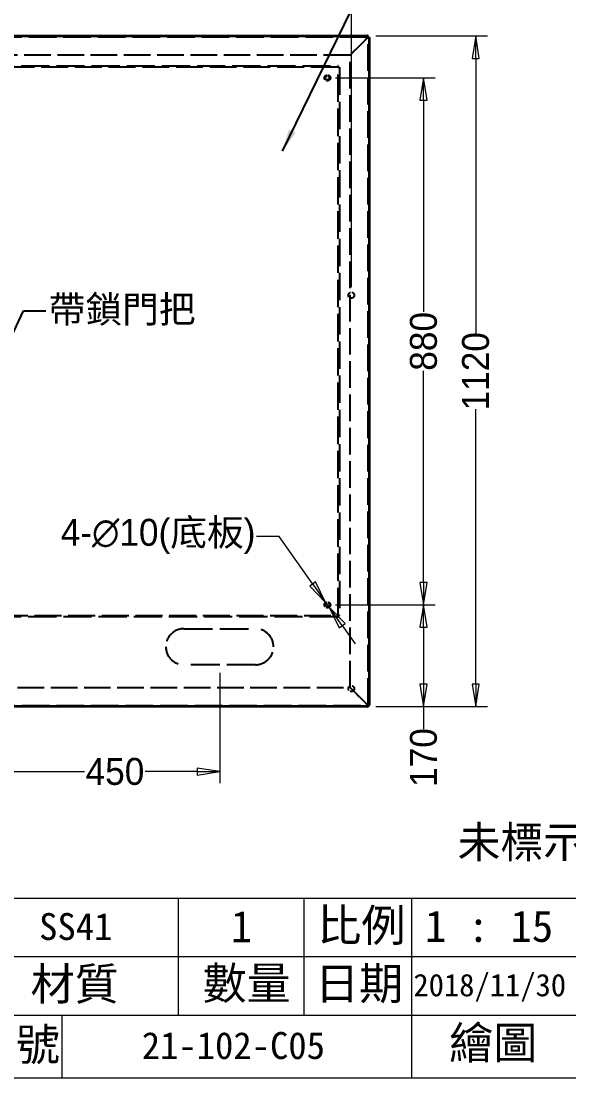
# Model space of a CAD drawing. Header units: millimetres. Extents: x 150 to 4305, y 150 to 3000.
# Drawn here: x 2482 to 3398, y 153 to 1918 of the extents above; entities that cross this region are included whole.
import ezdxf

# ---------------------------------------------------------------- set-up
doc = ezdxf.new("R2010")
doc.units = ezdxf.units.MM
doc.header["$LTSCALE"] = 15
doc.linetypes.add('DASHED', pattern=[0.2067, 0.1654, -0.0413])
for name, color, linetype, lineweight in [('可見 (ISO)', 7, 'Continuous', 35), ('圖框層', 7, 'Continuous', 20), ('標註 (ISO)', 7, 'Continuous', 20), ('標題 (ISO)', 7, 'Continuous', 40), ('符號 (ISO)', 7, 'Continuous', 25), ('隱藏 (ISO)', 7, 'DASHED', 25)]:
    doc.layers.add(name, color=color, linetype=linetype, lineweight=lineweight)
doc.styles.add('STSL_56', font='')
doc.styles.add('文字型式124', font='')
doc.styles.add('文字型式61', font='')
doc.styles.add('文字型式65', font='')
doc.styles.add('文字型式85', font='')
doc.styles.add('文字型式88', font='')
doc.styles.add('註記文字 (JIS)', font='')
doc.styles.get('STSL_56').set_extended_font_data('DFKai-SB')
doc.styles.get('文字型式124').set_extended_font_data('DFKai-SB')
doc.styles.get('文字型式61').set_extended_font_data('DFKai-SB')
doc.styles.get('文字型式65').set_extended_font_data('DFKai-SB')
doc.styles.get('文字型式85').set_extended_font_data('DFKai-SB')
doc.styles.get('文字型式88').set_extended_font_data('DFKai-SB')
doc.styles.get('註記文字 (JIS)').set_extended_font_data('PMingLiU')
doc.dimstyles.new('預設 (JIS)', dxfattribs={"dimscale": 15, "dimtxt": 3, "dimasz": 2.5, "dimexe": 1.3, "dimexo": 0.9, "dimgap": 0.3, "dimtad": 0, "dimtoh": 1, "dimrnd": 1e-08, "dimdsep": 46, "dimtxsty": '註記文字 (JIS)', "dimblk": 'Filled-1', "dimcen": 0.09, "dimdle": 10, "dimclrd": 256, "dimclre": 256, "dimclrt": 256, "dimadec": 0, "dimazin": 2, "dimtfac": 0.933333, "dimtmove": 0, "dimatfit": 3, "dimfxl": 0, "dimtolj": 1, "dimlwd": -1, "dimlwe": -1, "dimarcsym": 0})
doc.dimstyles.new('預設 (JIS)$7', dxfattribs={"dimscale": 15, "dimtxt": 3, "dimasz": 2.5, "dimexe": 1.3, "dimexo": 0.9, "dimgap": 0.3, "dimtad": 0, "dimtoh": 1, "dimrnd": 1e-08, "dimdsep": 46, "dimtxsty": '註記文字 (JIS)', "dimblk": 'Filled-1', "dimcen": 0.09, "dimdle": 10, "dimclrd": 256, "dimclre": 256, "dimclrt": 256, "dimadec": 0, "dimazin": 2, "dimtfac": 0.933333, "dimtmove": 0, "dimatfit": 3, "dimfxl": 0, "dimtolj": 1, "dimlwd": -1, "dimlwe": -1, "dimarcsym": 0})

# ---------------------------------------------------------------- blocks, each defined once
blk = doc.blocks.new('標題欄框 ISO')
at = {"layer": '圖框層', "color": 7}
for p, q in [((85.95, 35.03), (362.95, 35.03)), ((258.95, 22.03), (258.95, 35.03)), ((272.95, 22.03), (272.95, 35.03)), ((284.95, 15.04), (284.95, 35.03)), ((202.95, 28.53), (362.95, 28.53)), ((202.95, 22.03), (362.95, 22.03)), ((246.01, 15.04), (246.01, 22.03)), ((85.95, 15.03), (362.95, 15.03))]:
    blk.add_line(p, q, dxfattribs=at)
at = {"layer": '圖框層', "color": 7, "style": 'STSL_56'}
for s, p in [('比例', (274.43, 30.23)), ('材質', (242.49, 23.69)), ('數量', (261.65, 23.77)), ('日期', (274.18, 23.74)), ('繪圖', (289.12, 17.14)), ('圖號', (235.95, 16.94))]:
    blk.add_text(s, height=3.599, dxfattribs=at).set_placement(p)
at = {"layer": '標題 (ISO)'}
for tag, p, height, style in [('描述_001', (86.64, 197.62), 4, '文字型式65'), ('授權者_001', (290.05, 39.53), 3.5, '文字型式85'), ('狀態_001', (264.8, 30.13), 3.5, '文字型式85'), ('視圖比例_001', (286.42, 30.17), 3.5, '文字型式85'), ('材料_001', (243.45, 30.38), 3, '文字型式61'), ('主題_001', (147.63, 28.83), 3.3, '文字型式124'), ('建立日期_001', (285.14, 24.12), 2.5, '文字型式88'), ('標題_001', (217.53, 16.9), 3.5, '文字型式85'), ('零件號碼_001', (254.88, 17.13), 3, '文字型式61'), ('工程師_001', (305.23, 17.01), 3.5, '文字型式85'), ('設計師_001', (345.23, 17.01), 3.5, '文字型式85')]:
    blk.add_attdef(tag, p, '', height=height, dxfattribs=dict(at, style=style))
blk = doc.blocks.new('Filled-1')
at = {"color": 0}
for p, q in [((0, 0), (-1, 0.16)), ((-1, 0.16), (-1, -0.16)), ((-1, 0), (0, 0)), ((-1, -0.16), (0, 0))]:
    blk.add_line(p, q, dxfattribs=at)
at = {"color": 0, "flags": 128}
blk.add_lwpolyline([(-1, -0.16), (0, 0)], dxfattribs=at)
at = {"color": 0}
blk.add_solid([(-1, -0.16), (0, 0), (-1, 0.16), (-1, -0.16)], dxfattribs=at)
blk = doc.blocks.new('*D24')
at = {"layer": 'Defpoints', "color": 0}
for p in [(3061.3, 1893.3), (3241.9, 1893.3), (3061.3, 773.3)]:
    blk.add_point(p, dxfattribs=at)
at = {"layer": '標註 (ISO)'}
for p, q in [((3074.8, 1893.3), (3261.4, 1893.3)), ((3241.9, 1855.8), (3241.9, 1396.5)), ((3241.9, 810.8), (3241.9, 1270.1)), ((3074.8, 773.3), (3261.4, 773.3))]:
    blk.add_line(p, q, dxfattribs=at)
at = {"layer": '標註 (ISO)', "xscale": 37.5, "yscale": 37.5, "zscale": 37.5}
for p, rotation in [((3241.9, 1893.3), 90), ((3241.9, 773.3), 270)]:
    blk.add_blockref('Filled-1', p, dxfattribs=dict(at, rotation=rotation))
at = {"layer": '標註 (ISO)', "insert": (3241.9, 1333.3), "char_height": 45, "attachment_point": 5, "rotation": 90, "style": '註記文字 (JIS)'}
blk.add_mtext('\\A1;1120', dxfattribs=at)
blk = doc.blocks.new('*D27')
at = {"layer": 'Defpoints', "color": 0}
for p in [(2364.1, 843.3), (2814.1, 843.3), (2814.1, 664.8)]:
    blk.add_point(p, dxfattribs=at)
at = {"layer": '標註 (ISO)'}
for p, q in [((2364.1, 829.8), (2364.1, 645.3)), ((2814.1, 829.8), (2814.1, 645.3)), ((2401.6, 664.8), (2588.5, 664.8)), ((2776.6, 664.8), (2689.7, 664.8))]:
    blk.add_line(p, q, dxfattribs=at)
at = {"layer": '標註 (ISO)', "xscale": 37.5, "yscale": 37.5, "zscale": 37.5, "rotation": 180}
blk.add_blockref('Filled-1', (2364.1, 664.8), dxfattribs=at)
at = {"layer": '標註 (ISO)', "xscale": 37.5, "yscale": 37.5, "zscale": 37.5}
blk.add_blockref('Filled-1', (2814.1, 664.8), dxfattribs=at)
at = {"layer": '標註 (ISO)', "insert": (2639.1, 664.8), "char_height": 45, "attachment_point": 5, "style": '註記文字 (JIS)'}
blk.add_mtext('\\A1;450', dxfattribs=at)
blk = doc.blocks.new('*D42')
at = {"layer": 'Defpoints', "color": 0}
for p in [(2994.1, 943.3), (3154.8, 943.3), (3061.3, 773.3)]:
    blk.add_point(p, dxfattribs=at)
at = {"layer": '標註 (ISO)'}
for p, q in [((3007.6, 943.3), (3174.3, 943.3)), ((3154.8, 905.8), (3154.8, 810.8)), ((3074.8, 773.3), (3174.3, 773.3)), ((3154.8, 773.3), (3154.8, 735.8))]:
    blk.add_line(p, q, dxfattribs=at)
at = {"layer": '標註 (ISO)', "xscale": 37.5, "yscale": 37.5, "zscale": 37.5}
for p, rotation in [((3154.8, 943.3), 90), ((3154.8, 773.3), 270)]:
    blk.add_blockref('Filled-1', p, dxfattribs=dict(at, rotation=rotation))
at = {"layer": '標註 (ISO)', "insert": (3154.8, 688.3), "char_height": 45, "attachment_point": 5, "rotation": 90, "style": '註記文字 (JIS)'}
blk.add_mtext('\\A1;170', dxfattribs=at)
blk = doc.blocks.new('*D43')
at = {"layer": 'Defpoints', "color": 0}
for p in [(2994.1, 1823.3), (3154.8, 1823.3), (2994.1, 943.3)]:
    blk.add_point(p, dxfattribs=at)
at = {"layer": '標註 (ISO)'}
for p, q in [((3007.6, 1823.3), (3174.3, 1823.3)), ((3154.8, 1785.8), (3154.8, 1432.4)), ((3154.8, 980.8), (3154.8, 1334.2)), ((3007.6, 943.3), (3174.3, 943.3))]:
    blk.add_line(p, q, dxfattribs=at)
at = {"layer": '標註 (ISO)', "xscale": 37.5, "yscale": 37.5, "zscale": 37.5}
for p, rotation in [((3154.8, 1823.3), 90), ((3154.8, 943.3), 270)]:
    blk.add_blockref('Filled-1', p, dxfattribs=dict(at, rotation=rotation))
at = {"layer": '標註 (ISO)', "insert": (3154.8, 1383.3), "char_height": 45, "attachment_point": 5, "rotation": 90, "style": '註記文字 (JIS)'}
blk.add_mtext('\\A1;880', dxfattribs=at)
blk = doc.blocks.new('*D44')
at = {"layer": 'Defpoints', "color": 0}
for p in [(2991.2, 947.4), (2997, 939.2)]:
    blk.add_point(p, dxfattribs=at)
at = {"layer": '標註 (ISO)'}
for p, q in [((2913.4, 1057.6), (2875.9, 1057.6)), ((2969.6, 978), (2913.4, 1057.6)), ((2997, 939.2), (2991.2, 947.4)), ((3018.6, 908.6), (3040.3, 878))]:
    blk.add_line(p, q, dxfattribs=at)
at = {"layer": '標註 (ISO)', "xscale": 37.5, "yscale": 37.5, "zscale": 37.5}
for p, rotation in [((2991.2, 947.4), 305.2365512846583), ((2997, 939.2), 125.2365512846582)]:
    blk.add_blockref('Filled-1', p, dxfattribs=dict(at, rotation=rotation))
at = {"layer": '標註 (ISO)', "insert": (2711.2, 1057.6), "char_height": 45, "attachment_point": 5, "style": '註記文字 (JIS)'}
blk.add_mtext('\\A1;\\f新細明體|b0|i0;\\H45.0000;4-∅10(底板)', dxfattribs=at)
blk = doc.blocks.new('*D45')
at = {"layer": 'Defpoints', "color": 0}
for p in [(3034.1, 2039.9), (1694.1, 1460.3), (3034.1, 1460.3)]:
    blk.add_point(p, dxfattribs=at)
at = {"layer": '標註 (ISO)'}
for p, q in [((1694.1, 1473.8), (1694.1, 2059.4)), ((3034.1, 1473.8), (3034.1, 2059.4)), ((1731.6, 2039.9), (2300.9, 2039.9)), ((2996.6, 2039.9), (2427.3, 2039.9))]:
    blk.add_line(p, q, dxfattribs=at)
at = {"layer": '標註 (ISO)', "xscale": 37.5, "yscale": 37.5, "zscale": 37.5, "rotation": 180}
blk.add_blockref('Filled-1', (1694.1, 2039.9), dxfattribs=at)
at = {"layer": '標註 (ISO)', "xscale": 37.5, "yscale": 37.5, "zscale": 37.5}
blk.add_blockref('Filled-1', (3034.1, 2039.9), dxfattribs=at)
at = {"layer": '標註 (ISO)', "insert": (2364.1, 2039.9), "char_height": 45, "attachment_point": 5, "style": '註記文字 (JIS)'}
blk.add_mtext('\\A1;1340', dxfattribs=at)
blk = doc.blocks.new('*D49')
at = {"layer": 'Defpoints', "color": 0}
for p in [(3034.1, 1970.3), (2364.1, 1460.3), (3034.1, 1460.3)]:
    blk.add_point(p, dxfattribs=at)
at = {"layer": '標註 (ISO)'}
for p, q in [((2364.1, 1473.8), (2364.1, 1989.8)), ((3034.1, 1473.8), (3034.1, 1989.8)), ((2401.6, 1970.3), (2649.3, 1970.3)), ((2996.6, 1970.3), (2748.9, 1970.3))]:
    blk.add_line(p, q, dxfattribs=at)
at = {"layer": '標註 (ISO)', "xscale": 37.5, "yscale": 37.5, "zscale": 37.5, "rotation": 180}
blk.add_blockref('Filled-1', (2364.1, 1970.3), dxfattribs=at)
at = {"layer": '標註 (ISO)', "xscale": 37.5, "yscale": 37.5, "zscale": 37.5}
blk.add_blockref('Filled-1', (3034.1, 1970.3), dxfattribs=at)
at = {"layer": '標註 (ISO)', "insert": (2699.1, 1970.3), "char_height": 45, "attachment_point": 5, "style": '註記文字 (JIS)'}
blk.add_mtext('\\A1;670', dxfattribs=at)

msp = doc.modelspace()

# ---------------------------------------------------------------- linework, layer by layer
at = {"layer": '可見 (ISO)'}
for p, q in [((2367.8962, 1893.3001), (3061.2962, 1893.3001)), ((3061.2962, 1890.5001), (3061.2962, 1893.3001)), ((3062.0255, 1893.3001), (3061.2962, 1893.3001)), ((3061.2962, 1891.3001), (3062.0255, 1891.3001)), ((3062.0255, 1891.3001), (3061.2962, 1890.5708)), ((3061.454, 1891.2999), (3061.2962, 1890.7475)), ((3064.0962, 1890.5001), (3061.2962, 1890.5001)), ((3062.0962, 1891.2294), (3061.3669, 1890.5001)), ((3061.5433, 1890.5), (3062.0937, 1890.6573)), ((3062.0255, 1891.3001), (3062.0255, 1893.3001)), ((3062.0962, 1890.5001), (3062.0962, 1891.2294)), ((3062.0962, 1891.2294), (3064.0962, 1891.2294)), ((3064.0962, 1890.5001), (3064.0962, 1891.2294)), ((3064.0962, 1890.5001), (3064.0962, 776.1001)), ((3061.2962, 773.3001), (2367.8962, 773.3001)), ((3061.2961, 775.8529), (3061.4533, 775.3026)), ((3061.2962, 776.1001), (3064.0962, 776.1001)), ((3061.2962, 773.3001), (3061.2962, 776.1001)), ((3062.0255, 775.3001), (3061.2962, 776.0294)), ((3061.2962, 775.3001), (3062.0255, 775.3001)), ((3061.2962, 773.3001), (3062.0255, 773.3001)), ((3062.0962, 775.3708), (3061.3669, 776.1001)), ((3062.096, 775.9423), (3061.5436, 776.1001)), ((3062.0255, 775.3001), (3062.0255, 773.3001)), ((3062.0962, 776.1001), (3062.0962, 775.3708)), ((3062.0962, 775.3708), (3064.0962, 775.3708)), ((3064.0962, 775.3708), (3064.0962, 776.1001))]:
    msp.add_line(p, q, dxfattribs=at)
at = {"layer": '隱藏 (ISO)', "ltscale": 18.63678}
for p, q in [((3061.2962, 1891.3001), (2367.8962, 1891.3001)), ((2367.8962, 775.3001), (3061.2962, 775.3001))]:
    msp.add_line(p, q, dxfattribs=at)
at = {"layer": '隱藏 (ISO)', "ltscale": 5.243534}
for p, q in [((3061.2255, 1890.5001), (3032.0255, 1861.3001)), ((3032.0962, 1861.2294), (3061.2962, 1890.4294)), ((3032.0255, 805.3001), (3061.2255, 776.1001)), ((3061.2962, 776.1708), (3032.0962, 805.3708))]:
    msp.add_line(p, q, dxfattribs=at)
at = {"layer": '隱藏 (ISO)', "ltscale": 0.032619}
for p, q in [((3061.2962, 1890.7475), (3061.2255, 1890.5001)), ((3061.5436, 776.1001), (3061.2962, 776.1708))]:
    msp.add_line(p, q, dxfattribs=at)
at = {"layer": '隱藏 (ISO)', "ltscale": 0.012606}
for p, q in [((3061.2962, 1890.5708), (3061.2255, 1890.5001)), ((3061.3669, 1890.5001), (3061.2962, 1890.4294)), ((3061.2962, 776.0294), (3061.2255, 776.1001)), ((3061.3669, 776.1001), (3061.2962, 776.1708))]:
    msp.add_line(p, q, dxfattribs=at)
at = {"layer": '隱藏 (ISO)', "ltscale": 0.032584}
for p, q in [((3061.2962, 1890.4294), (3061.5433, 1890.5)), ((3061.2255, 776.1001), (3061.2961, 775.8529))]:
    msp.add_line(p, q, dxfattribs=at)
at = {"layer": '隱藏 (ISO)', "ltscale": 0.461976}
for p, q in [((3062.0255, 1893.3001), (3061.454, 1891.2999)), ((3064.0962, 775.3708), (3062.096, 775.9423))]:
    msp.add_line(p, q, dxfattribs=at)
at = {"layer": '隱藏 (ISO)', "ltscale": 0.462211}
for p, q in [((3062.0937, 1890.6573), (3064.0962, 1891.2294)), ((3061.4533, 775.3026), (3062.0255, 773.3001))]:
    msp.add_line(p, q, dxfattribs=at)
at = {"layer": '隱藏 (ISO)', "ltscale": 17.971294}
msp.add_line((3062.0962, 776.1001), (3062.0962, 1890.5001), dxfattribs=at)
at = {"layer": '隱藏 (ISO)', "ltscale": 17.925316}
for p, q in [((3032.0255, 1861.3001), (2365.0962, 1861.3001)), ((2365.0962, 805.3001), (3032.0255, 805.3001))]:
    msp.add_line(p, q, dxfattribs=at)
at = {"layer": '隱藏 (ISO)', "ltscale": 17.923401}
msp.add_line((3032.0962, 805.3708), (3032.0962, 1861.2294), dxfattribs=at)
at = {"layer": '隱藏 (ISO)', "ltscale": 18.15135}
for p, q in [((3011.2962, 1841.3001), (1716.8962, 1841.3001)), ((1716.8962, 925.3001), (3011.2962, 925.3001))]:
    msp.add_line(p, q, dxfattribs=at)
at = {"layer": '隱藏 (ISO)', "ltscale": 18.94709}
for p, q in [((2365.0962, 1843.3001), (3011.2962, 1843.3001)), ((3011.2962, 923.3001), (2365.0962, 923.3001))]:
    msp.add_line(p, q, dxfattribs=at)
at = {"layer": '隱藏 (ISO)', "ltscale": 0.558386}
for p, q in [((3011.2962, 1840.5001), (3011.2962, 1843.3001)), ((3014.0962, 1840.5001), (3011.2962, 1840.5001)), ((3011.2962, 923.3001), (3011.2962, 926.1001)), ((3011.2962, 926.1001), (3014.0962, 926.1001))]:
    msp.add_line(p, q, dxfattribs=at)
at = {"layer": '隱藏 (ISO)', "ltscale": 0.092505}
for p, q in [((3012.0255, 1843.3001), (3011.2962, 1843.3001)), ((3011.2962, 1841.3001), (3012.0255, 1841.3001)), ((3012.0962, 1840.5001), (3012.0962, 1841.2294)), ((3014.0962, 1840.5001), (3014.0962, 1841.2294)), ((3011.2962, 925.3001), (3012.0255, 925.3001)), ((3011.2962, 923.3001), (3012.0255, 923.3001)), ((3012.0962, 926.1001), (3012.0962, 925.3708)), ((3014.0962, 925.3708), (3014.0962, 926.1001))]:
    msp.add_line(p, q, dxfattribs=at)
at = {"layer": '隱藏 (ISO)', "ltscale": 0.25386}
for p, q in [((3012.0255, 1841.3001), (3012.0255, 1843.3001)), ((3012.0962, 1841.2294), (3014.0962, 1841.2294)), ((3012.0255, 925.3001), (3012.0255, 923.3001)), ((3012.0962, 925.3708), (3014.0962, 925.3708)), ((3064.0962, 903.8001), (3062.0962, 903.8001)), ((3064.0962, 898.7084), (3062.0962, 898.7084)), ((3064.0962, 887.8918), (3062.0962, 887.8918)), ((3064.0962, 882.8001), (3062.0962, 882.8001)), ((3064.0962, 851.8001), (3062.0962, 851.8001)), ((3062.0962, 851.3671), (3064.0962, 851.3671)), ((3064.0962, 851.3001), (3062.0962, 851.3001)), ((3062.0962, 847.2331), (3064.0962, 847.2331)), ((3062.0962, 846.8001), (3064.0962, 846.8001)), ((3064.0962, 819.8001), (3062.0962, 819.8001)), ((3062.0962, 819.3671), (3064.0962, 819.3671)), ((3064.0962, 815.3001), (3062.0962, 815.3001)), ((3062.0962, 815.2331), (3064.0962, 815.2331)), ((3062.0962, 814.8001), (3064.0962, 814.8001))]:
    msp.add_line(p, q, dxfattribs=at)
at = {"layer": '隱藏 (ISO)', "ltscale": 18.43251}
for p, q in [((3012.0962, 926.1001), (3012.0962, 1840.5001)), ((3014.0962, 1840.5001), (3014.0962, 926.1001))]:
    msp.add_line(p, q, dxfattribs=at)
at = {"layer": '隱藏 (ISO)', "ltscale": 19.351717}
for p, q in [((2754.0962, 903.3001), (2874.0962, 903.3001)), ((2874.0962, 843.3001), (2754.0962, 843.3001))]:
    msp.add_line(p, q, dxfattribs=at)
at = {"layer": '隱藏 (ISO)', "ltscale": 3.989087}
for centre in [(2994.0962, 1823.3001), (3034.0962, 1460.3001), (2994.0962, 943.3001), (3034.0962, 803.3001)]:
    msp.add_circle(centre, 5, dxfattribs=at)
at = {"layer": '隱藏 (ISO)', "ltscale": 3.19125}
for centre in [(2994.0962, 1823.3001), (2994.0962, 943.3001)]:
    msp.add_circle(centre, 4, dxfattribs=at)
at = {"layer": '隱藏 (ISO)', "ltscale": 2.597659}
for centre in [(2994.0962, 1823.3001), (2994.0962, 943.3001)]:
    msp.add_circle(centre, 3.256, dxfattribs=at)
at = {"layer": '隱藏 (ISO)', "ltscale": 15.198803}
for centre, start, end in [((2754.0962, 873.3001), 90, 270), ((2874.0962, 873.3001), 270, 90)]:
    msp.add_arc(centre, 30, start, end, dxfattribs=at)

# ---------------------------------------------------------------- block references
ref = msp.add_blockref('標題欄框 ISO', (-1139.2195, -72.164), dxfattribs=dict(xscale=15, yscale=15, zscale=15))
ref.add_attrib('建立日期_001', '2018/11/30', (3137.8162, 289.577), dxfattribs={"layer": '標題 (ISO)', "height": 37.5, "style": '文字型式88'})
ref.add_attrib('零件號碼_001', '21-102-C05', (2683.9592, 184.8515), dxfattribs={"layer": '標題 (ISO)', "height": 44.99319, "style": '文字型式61'})
ref.add_attrib('材料_001', 'SS41', (2512.4661, 383.5788), dxfattribs={"layer": '標題 (ISO)', "height": 44.99319, "style": '文字型式61'})
ref.add_attrib('視圖比例_001', '1 : 15', (3157.1307, 380.4008), dxfattribs={"layer": '標題 (ISO)', "height": 52.5, "style": '文字型式85'})
ref.add_attrib('狀態_001', '1', (2832.7402, 379.7842), dxfattribs={"layer": '標題 (ISO)', "height": 52.5, "style": '文字型式85'})
ref.add_attrib('授權者_001', '未標示倒角處皆倒0.5C', (3211.5539, 520.8546), dxfattribs={"layer": '標題 (ISO)', "height": 52.499999, "style": '文字型式85'})

# ---------------------------------------------------------------- texts
at = {"layer": '符號 (ISO)', "insert": (2528.3029, 1434.3464), "char_height": 45.000002, "width": 250.434798, "attachment_point": 4, "style": '註記文字 (JIS)'}
msp.add_mtext('\\f新細明體|b0|i0;帶鎖門把', dxfattribs=at)

# ---------------------------------------------------------------- dimensions: what is measured, and where the dimension line sits
at = {"layer": '標註 (ISO)'}
for base, p1, p2, angle, override, picture, middle in [((3034.0962, 2039.9407), (1694.0962, 1460.3001), (3034.0962, 1460.3001), 180, {"dimgap": 0.3, "dimtoh": 0, "dimdec": 2, "dimtol": 0, "dimlim": 0, "dimtp": 0, "dimtm": 0, "dimtdec": 2, "dimtofl": 0, "dimatfit": 1}, '*D45', (2364.0962, 2039.9407)), ((3034.0962, 1970.3001), (2364.0962, 1460.3001), (3034.0962, 1460.3001), 180, {"dimgap": 0.3, "dimtoh": 0, "dimdec": 2, "dimtol": 0, "dimlim": 0, "dimtp": 0, "dimtm": 0, "dimtdec": 2, "dimtofl": 0, "dimatfit": 1}, '*D49', (2699.0962, 1970.3001)), ((3241.9127, 1893.3001), (3061.2962, 773.3001), (3061.2962, 1893.3001), 90, {"dimgap": 0.3, "dimtoh": 0, "dimdec": 2, "dimtol": 0, "dimlim": 0, "dimtp": 0, "dimtm": 0, "dimtdec": 2, "dimtofl": 0, "dimatfit": 1}, '*D24', (3241.9127, 1333.3001)), ((3154.8204, 1823.3001), (2994.0962, 943.3001), (2994.0962, 1823.3001), 90, {"dimgap": 0.3, "dimtoh": 0, "dimdec": 2, "dimtol": 0, "dimlim": 0, "dimtp": 0, "dimtm": 0, "dimtdec": 2, "dimtofl": 0, "dimatfit": 1}, '*D43', (3154.8204, 1383.3001)), ((3154.8204, 943.3001), (3061.2962, 773.3001), (2994.0962, 943.3001), 90, {"dimgap": 0.3, "dimtoh": 0, "dimdec": 2, "dimtol": 0, "dimlim": 0, "dimtp": 0, "dimtm": 0, "dimtdec": 2, "dimtofl": 0, "dimatfit": 2}, '*D42', (3154.8204, 688.3277)), ((2814.0962, 664.8001), (2364.0962, 843.3001), (2814.0962, 843.3001), 180, {"dimgap": 0.3, "dimtoh": 0, "dimdec": 2, "dimtol": 0, "dimlim": 0, "dimtp": 0, "dimtm": 0, "dimtdec": 2, "dimtofl": 0, "dimatfit": 1}, '*D27', (2639.0962, 664.8001))]:
    dim = msp.add_linear_dim(base=base, p1=p1, p2=p2, angle=angle, dimstyle='預設 (JIS)', override=override, dxfattribs=at)
    dim.commit()
    dim.dimension.update_dxf_attribs({"geometry": picture, "text_midpoint": middle, "dimtype": 160})
dim = msp.add_diameter_dim_2p(p1=(2996.9809, 939.2162), p2=(2991.2114, 947.384), text='\\f新細明體|b0|i0;\\H45.0000;4-<>(底板)', dimstyle='預設 (JIS)', override={"dimgap": 0.3, "dimtih": 1, "dimdec": 2, "dimlfac": 1, "dimtol": 0, "dimlim": 0, "dimtp": 0, "dimtm": 0, "dimtdec": 2, "dimatfit": 2}, dxfattribs=at)
dim.commit()
dim.dimension.update_dxf_attribs({"geometry": '*D44', "text_midpoint": (2711.1973, 1057.5523), "dimtype": 163})

# ---------------------------------------------------------------- leaders
at = {"layer": '符號 (ISO)', "annotation_type": 0, "has_hookline": 1, "hookline_direction": 0}
for points, text_width in [([(2918.8733, 1700.7042), (3098.3907, 2067.7626), (3135.8907, 2067.7626)], 462.8198), ([(2415.5962, 1283.3001), (2486.3029, 1434.3464), (2523.8029, 1434.3464)], 195.9593)]:
    msp.add_leader(points, dimstyle='預設 (JIS)$7', override={"dimtad": 0}, dxfattribs=dict(at, text_width=text_width))

doc.saveas('drawing.dxf')
